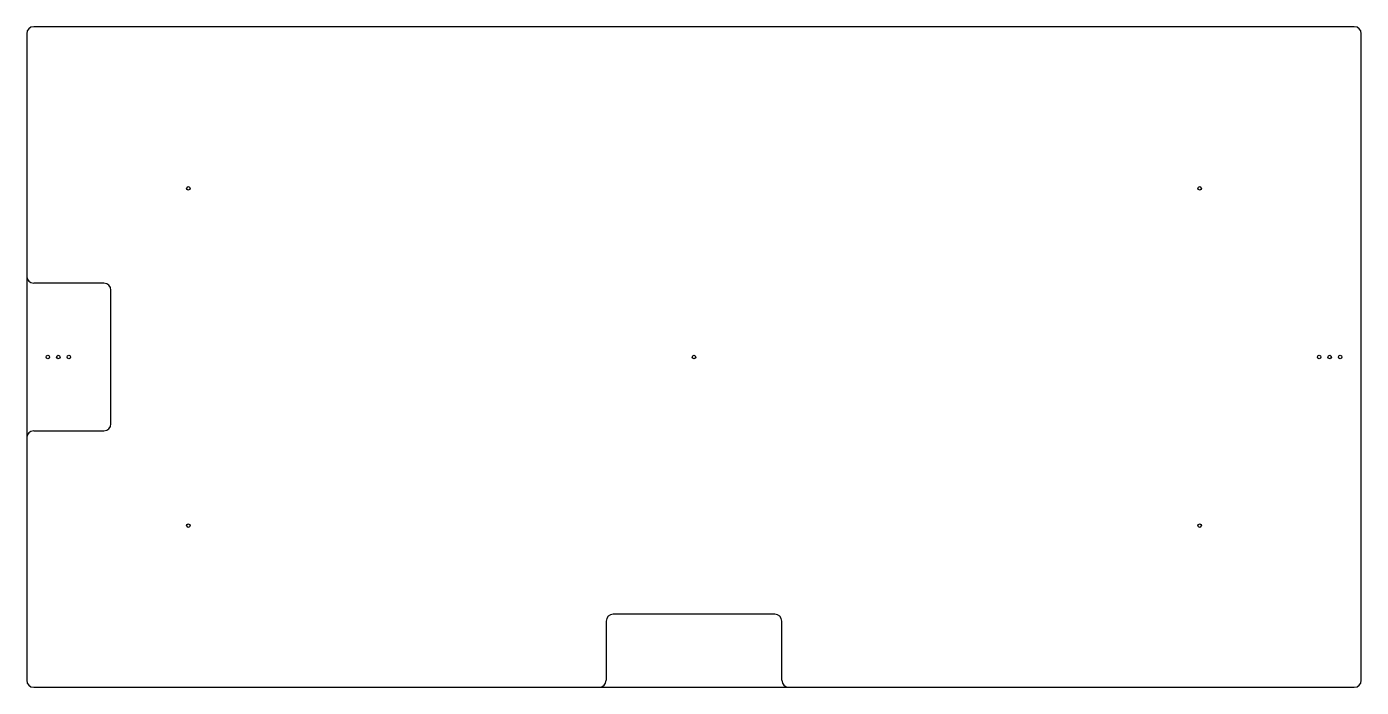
# Model space of a CAD drawing. Extents: x -23.8 to 23.8, y -11.8 to 11.8.
import ezdxf

# ---------------------------------------------------------------- set-up
doc = ezdxf.new("R2010")
doc.units = 0
doc.layers.get('0').update_dxf_attribs({"linetype": 'CONTINUOUS'})

msp = doc.modelspace()

# ---------------------------------------------------------------- linework, layer by layer
at = {"color": 7, "linetype": 'CONTINUOUS'}
for p, q in [((-23.75, 11.5), (-23.75, -11.5)), ((23.5, 11.75), (-23.5, 11.75)), ((23.75, -11.5), (23.75, 11.5)), ((-21, 2.625), (-23.5, 2.625)), ((-20.75, -2.375), (-20.75, 2.375)), ((-23.5, -2.625), (-21, -2.625)), ((-3.125, -9.4), (-3.125, -11.5)), ((2.875, -9.15), (-2.875, -9.15)), ((3.125, -11.5), (3.125, -9.4)), ((-23.5, -11.75), (23.5, -11.75))]:
    msp.add_line(p, q, dxfattribs=at)
for centre in [(-18, 6), (18, 6), (-23, 0), (-22.625, 0), (-22.25, 0), (0, 0), (22.25, 0), (22.625, 0), (23, 0), (-18, -6), (18, -6)]:
    msp.add_circle(centre, 0.0625, dxfattribs=at)
for centre, start, end in [((-23.5, 11.5), 90, 180), ((23.5, 11.5), 0, 90), ((-23.5, 2.875), 180, 270), ((-21, 2.375), 0, 90), ((-21, -2.375), 270, 0), ((-23.5, -2.875), 90, 180), ((-2.875, -9.4), 90, 180), ((2.875, -9.4), 0, 90), ((-23.5, -11.5), 180, 270), ((-3.375, -11.5), 270, 0), ((3.375, -11.5), 180, 270), ((23.5, -11.5), 270, 0)]:
    msp.add_arc(centre, 0.25, start, end, dxfattribs=at)

doc.saveas('drawing.dxf')
